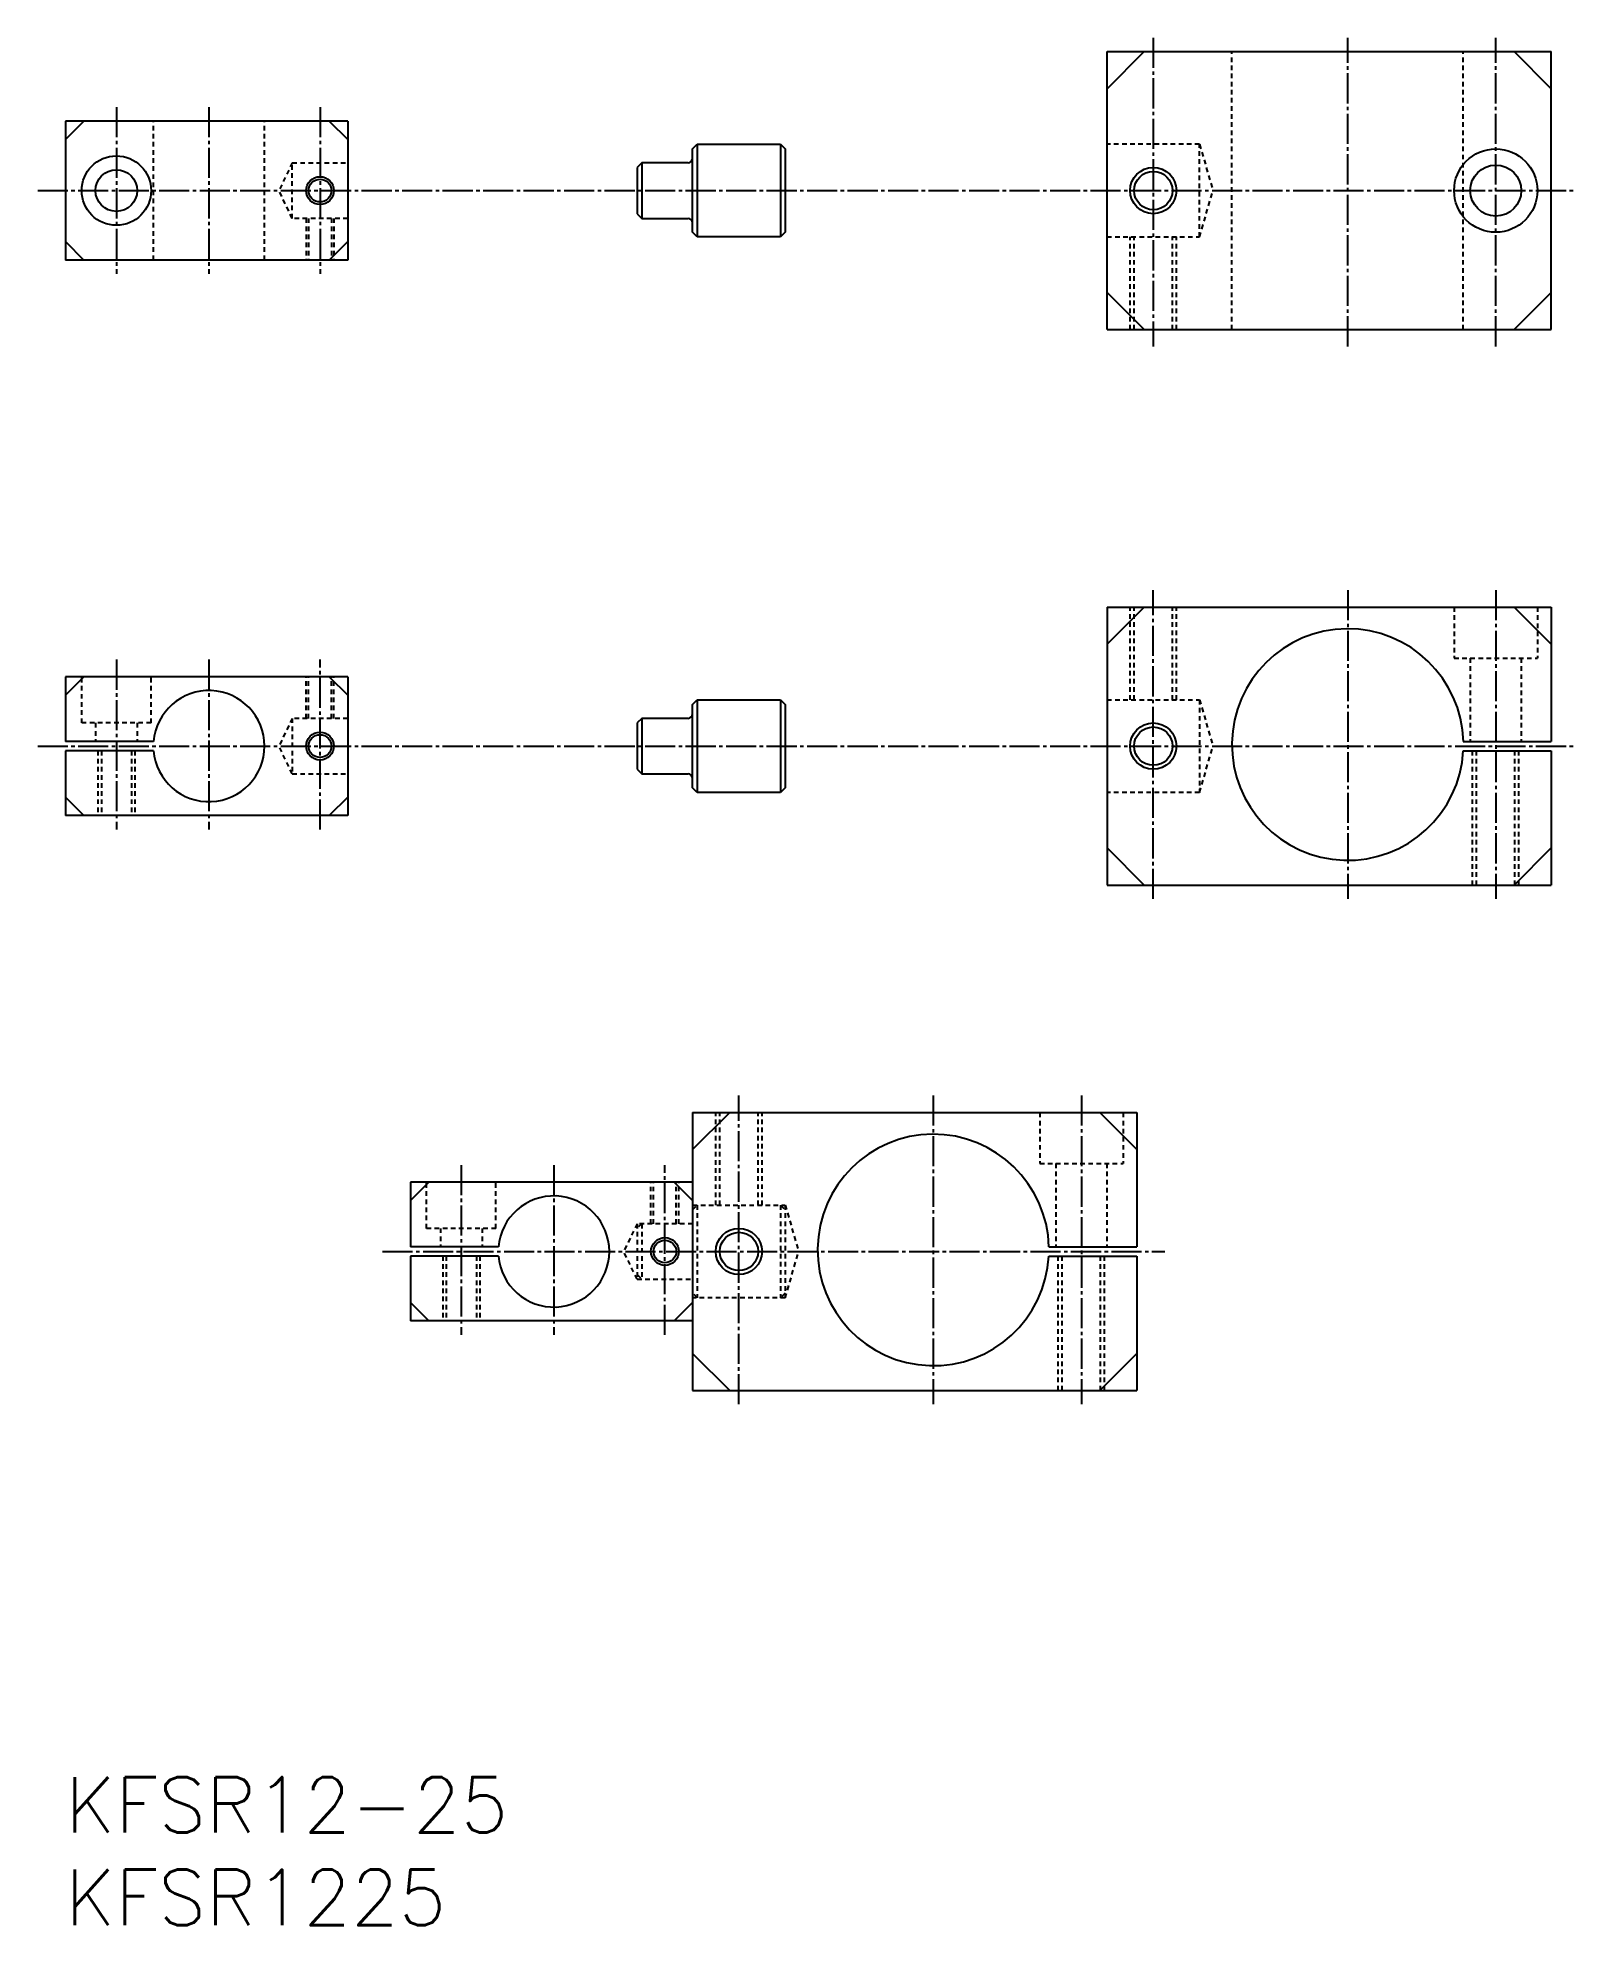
# Model space of a CAD drawing. Extents: x -64 to 103, y -4657 to -4454.
import ezdxf

# ---------------------------------------------------------------- set-up
doc = ezdxf.new("R2010")
doc.units = 0
doc.header["$LTSCALE"] = 0.25
doc.linetypes.add('CENTER', pattern=[17.5, 13, -1.5, 1.5, -1.5])
doc.linetypes.add('DASHED', pattern=[3.5, 2, -1.5])
doc.layers.get('0').update_dxf_attribs({"linetype": 'CONTINUOUS'})
doc.layers.add('CENTER', color=1, linetype='CENTER')
doc.styles.get("Standard").update_dxf_attribs({"font": 'txt', "bigfont": 'BIGFONT'})

msp = doc.modelspace()

# ---------------------------------------------------------------- linework, layer by layer
at = {"color": 7, "linetype": 'CONTINUOUS'}
for p, q in [((51.94, -4485.1), (51.94, -4455.1)), ((51.94, -4455.1), (99.94, -4455.1)), ((51.94, -4459.1), (55.94, -4455.1)), ((99.94, -4459.1), (95.94, -4455.1)), ((99.94, -4485.1), (99.94, -4455.1)), ((-60.59, -4462.6), (-60.59, -4477.6)), ((-30.09, -4462.6), (-60.59, -4462.6)), ((-60.59, -4464.6), (-58.59, -4462.6)), ((-32.09, -4462.6), (-30.09, -4464.6)), ((-30.09, -4462.6), (-30.09, -4477.6)), ((7.17, -4465.6), (7.67, -4465.1)), ((7.17, -4474.6), (7.17, -4465.6)), ((7.67, -4465.1), (16.67, -4465.1)), ((16.67, -4465.1), (17.17, -4465.6)), ((17.17, -4465.6), (17.17, -4474.6)), ((1.67, -4467.1), (1.17, -4467.6)), ((1.17, -4467.6), (1.17, -4472.6)), ((1.67, -4467.1), (1.67, -4473.1)), ((6.67, -4467.1), (1.67, -4467.1)), ((1.17, -4472.6), (1.67, -4473.1)), ((1.67, -4473.1), (6.67, -4473.1)), ((-60.59, -4475.6), (-58.59, -4477.6)), ((-30.09, -4475.6), (-32.09, -4477.6)), ((7.67, -4475.1), (7.17, -4474.6)), ((16.67, -4475.1), (7.67, -4475.1)), ((17.17, -4474.6), (16.67, -4475.1)), ((-30.09, -4477.6), (-60.59, -4477.6)), ((55.94, -4485.1), (51.94, -4481.1)), ((95.94, -4485.1), (99.94, -4481.1)), ((51.94, -4485.1), (99.94, -4485.1)), ((51.94, -4515.1), (99.94, -4515.1)), ((51.94, -4515.1), (51.94, -4545.1)), ((51.94, -4519.1), (55.94, -4515.1)), ((99.94, -4519.1), (95.94, -4515.1)), ((99.94, -4515.1), (99.94, -4529.6)), ((-60.59, -4522.6), (-60.59, -4529.6)), ((-30.09, -4522.6), (-60.59, -4522.6)), ((-60.59, -4524.6), (-58.59, -4522.6)), ((-32.09, -4522.6), (-30.09, -4524.6)), ((-30.09, -4522.6), (-30.09, -4537.6)), ((7.17, -4525.6), (7.67, -4525.1)), ((7.67, -4525.1), (16.67, -4525.1)), ((16.67, -4525.1), (17.17, -4525.6)), ((1.67, -4527.1), (1.17, -4527.6)), ((6.67, -4527.1), (1.67, -4527.1)), ((1.67, -4527.1), (1.67, -4533.1)), ((7.17, -4534.6), (7.17, -4525.6)), ((17.17, -4525.6), (17.17, -4534.6)), ((1.17, -4527.6), (1.17, -4532.6)), ((-51.07, -4529.6), (-60.59, -4529.6)), ((-51.07, -4530.6), (-60.59, -4530.6)), ((-60.59, -4530.6), (-60.59, -4537.6)), ((90.42, -4530.6), (99.94, -4530.6)), ((90.43, -4529.6), (99.94, -4529.6)), ((99.94, -4530.6), (99.94, -4545.1)), ((1.17, -4532.6), (1.67, -4533.1)), ((1.67, -4533.1), (6.67, -4533.1)), ((-60.59, -4535.6), (-58.59, -4537.6)), ((-30.09, -4535.6), (-32.09, -4537.6)), ((7.67, -4535.1), (7.17, -4534.6)), ((16.67, -4535.1), (7.67, -4535.1)), ((17.17, -4534.6), (16.67, -4535.1)), ((-30.09, -4537.6), (-60.59, -4537.6)), ((51.94, -4541.1), (55.94, -4545.1)), ((95.94, -4545.1), (99.94, -4541.1)), ((51.94, -4545.1), (99.94, -4545.1)), ((7.17, -4569.68), (7.17, -4599.68)), ((7.17, -4569.68), (55.17, -4569.68)), ((7.17, -4573.68), (11.17, -4569.68)), ((51.17, -4569.68), (55.17, -4573.68)), ((55.17, -4569.68), (55.17, -4584.18)), ((7.17, -4577.18), (-23.33, -4577.18)), ((-23.33, -4577.18), (-23.33, -4584.18)), ((-23.33, -4579.18), (-21.33, -4577.18)), ((5.17, -4577.18), (7.17, -4579.18)), ((7.17, -4577.18), (7.17, -4592.18)), ((7.17, -4578.18), (7.17, -4591.18)), ((-13.8, -4584.18), (-23.33, -4584.18)), ((45.67, -4584.18), (55.17, -4584.18)), ((-23.33, -4585.18), (-23.33, -4592.18)), ((-13.8, -4585.18), (-23.33, -4585.18)), ((45.66, -4585.18), (55.17, -4585.18)), ((55.17, -4585.18), (55.17, -4599.68)), ((-23.33, -4590.18), (-21.33, -4592.18)), ((7.17, -4590.18), (5.17, -4592.18)), ((7.17, -4592.18), (-23.33, -4592.18)), ((7.17, -4595.68), (11.17, -4599.68)), ((55.17, -4595.68), (51.17, -4599.68)), ((7.17, -4599.68), (55.17, -4599.68))]:
    msp.add_line(p, q, dxfattribs=at)
at = {"color": 3, "linetype": 'DASHED'}
for p, q in [((65.44, -4485.1), (65.44, -4455.1)), ((90.43, -4485.1), (90.43, -4455.1)), ((-51.07, -4477.6), (-51.07, -4462.6)), ((-39.09, -4477.6), (-39.09, -4462.6)), ((61.94, -4465.1), (51.94, -4465.1)), ((61.94, -4475.1), (61.94, -4465.1)), ((61.94, -4465.1), (63.38, -4470.1)), ((-36.09, -4467.1), (-37.53, -4470.1)), ((-36.09, -4467.1), (-30.09, -4467.1)), ((-36.09, -4473.1), (-36.09, -4467.1)), ((-36.09, -4473.1), (-37.53, -4470.1)), ((61.94, -4475.1), (63.38, -4470.1)), ((-30.09, -4473.1), (-36.09, -4473.1)), ((-34.59, -4473.1), (-34.59, -4477.6)), ((-34.32, -4473.1), (-34.32, -4477.6)), ((-31.86, -4473.1), (-31.86, -4477.6)), ((-31.59, -4473.1), (-31.59, -4477.6)), ((51.94, -4475.1), (61.94, -4475.1)), ((54.44, -4485.1), (54.44, -4475.1)), ((54.87, -4485.1), (54.87, -4475.1)), ((59, -4485.1), (59, -4475.1)), ((59.44, -4485.1), (59.44, -4475.1)), ((54.44, -4525.1), (54.44, -4515.1)), ((54.87, -4525.1), (54.87, -4515.1)), ((59, -4525.1), (59, -4515.1)), ((59.44, -4525.1), (59.44, -4515.1)), ((89.44, -4515.1), (89.44, -4520.6)), ((98.44, -4515.1), (98.44, -4520.6)), ((89.44, -4520.6), (98.44, -4520.6)), ((91.19, -4520.6), (91.19, -4529.6)), ((96.69, -4520.6), (96.69, -4529.6)), ((-58.84, -4527.6), (-58.84, -4522.6)), ((-51.34, -4527.6), (-51.34, -4522.6)), ((-34.59, -4527.1), (-34.59, -4522.6)), ((-34.32, -4527.1), (-34.32, -4522.6)), ((-31.86, -4527.1), (-31.86, -4522.6)), ((-31.59, -4527.1), (-31.59, -4522.6)), ((51.94, -4525.1), (61.94, -4525.1)), ((61.94, -4525.1), (61.94, -4535.1)), ((61.94, -4525.1), (63.38, -4530.1)), ((-36.09, -4527.1), (-37.53, -4530.1)), ((-36.09, -4527.1), (-36.09, -4533.1)), ((-30.09, -4527.1), (-36.09, -4527.1)), ((-51.34, -4527.6), (-58.84, -4527.6)), ((-57.34, -4527.6), (-57.34, -4529.6)), ((-52.84, -4527.6), (-52.84, -4529.6)), ((-57.09, -4530.6), (-57.09, -4537.6)), ((-56.71, -4530.6), (-56.71, -4537.6)), ((-53.47, -4530.6), (-53.47, -4537.6)), ((-53.09, -4530.6), (-53.09, -4537.6)), ((-36.09, -4533.1), (-37.53, -4530.1)), ((61.94, -4535.1), (63.38, -4530.1)), ((91.44, -4545.1), (91.44, -4530.6)), ((91.87, -4545.1), (91.87, -4530.6)), ((96, -4545.1), (96, -4530.6)), ((96.44, -4545.1), (96.44, -4530.6)), ((-36.09, -4533.1), (-30.09, -4533.1)), ((61.94, -4535.1), (51.94, -4535.1)), ((9.67, -4579.68), (9.67, -4569.68)), ((10.11, -4579.68), (10.11, -4569.68)), ((14.24, -4579.68), (14.24, -4569.68)), ((14.67, -4579.68), (14.67, -4569.68)), ((44.67, -4569.68), (44.67, -4575.18)), ((53.67, -4569.68), (53.67, -4575.18)), ((44.67, -4575.18), (53.67, -4575.18)), ((46.42, -4575.18), (46.42, -4584.18)), ((51.92, -4575.18), (51.92, -4584.18)), ((-21.58, -4582.18), (-21.58, -4577.18)), ((-14.08, -4582.18), (-14.08, -4577.18)), ((2.67, -4581.68), (2.67, -4577.18)), ((2.94, -4581.68), (2.94, -4577.18)), ((5.4, -4581.68), (5.4, -4577.18)), ((5.67, -4581.68), (5.67, -4577.18)), ((7.17, -4579.68), (17.17, -4579.68)), ((7.17, -4580.18), (7.67, -4579.68)), ((7.67, -4579.68), (7.67, -4589.68)), ((16.67, -4579.68), (17.17, -4580.18)), ((16.67, -4579.68), (16.67, -4589.68)), ((17.17, -4579.68), (18.62, -4584.68)), ((17.17, -4579.68), (17.17, -4589.68)), ((-14.08, -4582.18), (-21.58, -4582.18)), ((-20.08, -4582.18), (-20.08, -4584.18)), ((-15.58, -4582.18), (-15.58, -4584.18)), ((1.17, -4581.68), (-0.27, -4584.68)), ((7.17, -4581.68), (1.17, -4581.68)), ((1.17, -4581.68), (1.17, -4587.68)), ((1.67, -4581.68), (1.17, -4582.18)), ((1.67, -4581.68), (1.67, -4587.68)), ((-19.83, -4585.18), (-19.83, -4592.18)), ((-19.45, -4585.18), (-19.45, -4592.18)), ((-16.2, -4585.18), (-16.2, -4592.18)), ((-15.83, -4585.18), (-15.83, -4592.18)), ((1.17, -4587.68), (-0.27, -4584.68)), ((17.17, -4589.68), (18.62, -4584.68)), ((46.67, -4599.68), (46.67, -4585.18)), ((47.11, -4599.68), (47.11, -4585.18)), ((51.24, -4599.68), (51.24, -4585.18)), ((51.67, -4599.68), (51.67, -4585.18)), ((1.17, -4587.18), (1.67, -4587.68)), ((1.17, -4587.68), (7.17, -4587.68)), ((7.67, -4589.68), (7.17, -4589.18)), ((17.17, -4589.68), (7.17, -4589.68)), ((17.17, -4589.18), (16.67, -4589.68))]:
    msp.add_line(p, q, dxfattribs=at)
at = {"color": 7, "linetype": 'CONTINUOUS'}
for centre, radius in [((93.94, -4470.1), 4.5), ((-55.09, -4470.1), 3.75), ((-55.09, -4470.1), 2.25), ((56.94, -4470.1), 2.07), ((93.94, -4470.1), 2.75), ((-33.09, -4470.1), 1.23), ((-33.09, -4530.1), 1.23), ((56.94, -4530.1), 2.07), ((4.17, -4584.68), 1.23), ((12.17, -4584.68), 2.07)]:
    msp.add_circle(centre, radius, dxfattribs=at)
at = {"color": 3, "linetype": 'CONTINUOUS'}
for centre, radius in [((56.94, -4470.1), 2.5), ((-33.09, -4470.1), 1.5), ((-33.09, -4530.1), 1.5), ((56.94, -4530.1), 2.5), ((12.17, -4584.68), 2.5), ((4.17, -4584.68), 1.5)]:
    msp.add_circle(centre, radius, dxfattribs=at)
at = {"color": 7, "linetype": 'CONTINUOUS'}
for centre, radius, start, end in [((6.67, -4466.6), 0.5, 270, 0), ((77.94, -4529.93), 12.5, 1.5208, 356.9355), ((-45.09, -4530.1), 6, 184.7802, 175.2198), ((6.67, -4526.6), 0.5, 270, 0), ((33.17, -4584.51), 12.5, 1.5208, 356.9355), ((-7.83, -4584.68), 6, 184.7802, 175.2198)]:
    msp.add_arc(centre, radius, start, end, dxfattribs=at)
at = {"layer": 'CENTER', "color": 1, "linetype": 'CENTER'}
for p, q in [((56.94, -4453.6), (56.94, -4486.93)), ((77.94, -4486.93), (77.94, -4453.6)), ((93.94, -4486.93), (93.94, -4453.6)), ((-55.09, -4461.1), (-55.09, -4479.1)), ((-45.09, -4461.1), (-45.09, -4479.1)), ((-33.09, -4461.1), (-33.09, -4479.1)), ((-63.59, -4470.1), (102.64, -4470.1)), ((56.94, -4546.6), (56.94, -4513.26)), ((77.94, -4513.26), (77.94, -4546.6)), ((93.94, -4513.26), (93.94, -4546.6)), ((-55.09, -4520.76), (-55.09, -4539.1)), ((-45.09, -4520.76), (-45.09, -4539.1)), ((-33.09, -4539.1), (-33.09, -4520.76)), ((-63.59, -4530.1), (102.64, -4530.1)), ((12.17, -4601.18), (12.17, -4567.84)), ((33.17, -4567.84), (33.17, -4601.18)), ((49.17, -4567.84), (49.17, -4601.18)), ((-17.83, -4575.34), (-17.83, -4593.68)), ((-7.83, -4575.34), (-7.83, -4593.68)), ((4.17, -4593.68), (4.17, -4575.34)), ((-26.33, -4584.68), (58.17, -4584.68))]:
    msp.add_line(p, q, dxfattribs=at)
at = {"layer": 'CENTER', "color": 7, "linetype": 'CONTINUOUS'}
for p, q in [((7.67, -4465.1), (7.67, -4475.1)), ((16.67, -4465.1), (16.67, -4475.1)), ((7.67, -4525.1), (7.67, -4535.1)), ((16.67, -4525.1), (16.67, -4535.1))]:
    msp.add_line(p, q, dxfattribs=at)
for centre in [(6.67, -4473.6), (6.67, -4533.6)]:
    msp.add_arc(centre, 0.5, 0, 90, dxfattribs=at)

# ---------------------------------------------------------------- texts
at = {"color": 7, "linetype": 'CONTINUOUS'}
for s, p in [('KFSR12-25', (-60.59, -4647.44)), ('KFSR1225', (-60.59, -4657.44))]:
    msp.add_text(s, height=6, dxfattribs=at).set_placement(p)

doc.saveas('drawing.dxf')
